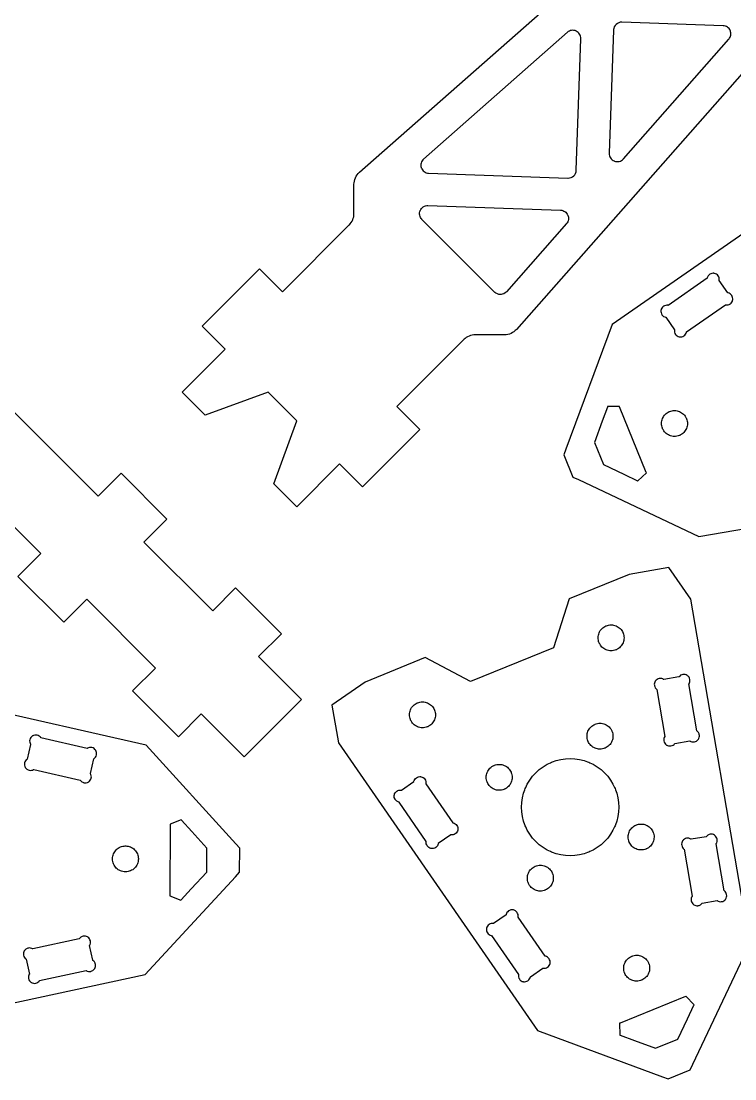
# Model space of a CAD drawing. Extents: x 0 to 997, y 0 to 569.
# Drawn here: x 701.8 to 789.9, y 3 to 133.5 of the extents above; entities that cross this region are included whole.
import ezdxf

# ---------------------------------------------------------------- set-up
doc = ezdxf.new("R2010")
doc.units = 0
doc.layers.get('0').update_dxf_attribs({"linetype": 'CONTINUOUS'})

msp = doc.modelspace()

# ---------------------------------------------------------------- linework, layer by layer
at = {"color": 0}
for points in [[(808.853, 147.597), (762.943, 95.4836), (762.907, 95.4435), (762.793, 95.3308), (762.629, 95.196), (762.453, 95.0797), (762.265, 94.9831), (762.069, 94.9065), (761.865, 94.8511), (761.656, 94.8172), (761.496, 94.8057), (761.442, 94.8057), (757.854, 94.8057), (757.854, 94.8057), (757.804, 94.8057), (757.657, 94.796), (757.463, 94.7669), (757.272, 94.7193), (757.089, 94.6535), (756.912, 94.5701), (756.744, 94.4697), (756.586, 94.3528), (756.475, 94.2549), (756.44, 94.2199), (748.186, 85.9668), (751.015, 83.1383), (743.944, 76.0674), (741.115, 78.8958), (735.813, 73.5925), (732.983, 76.4208), (735.814, 84.1972), (732.275, 87.7365), (724.499, 84.9063), (721.671, 87.7346), (726.974, 93.0379), (724.144, 95.8664), (731.217, 102.938), (734.044, 100.109), (742.297, 108.362), (742.332, 108.397), (742.431, 108.509), (742.547, 108.667), (742.647, 108.835), (742.731, 109.011), (742.797, 109.195), (742.844, 109.384), (742.874, 109.579), (742.883, 109.727), (742.883, 109.776), (742.883, 113.365), (742.883, 113.418), (742.894, 113.578), (742.929, 113.788), (742.985, 113.992), (743.061, 114.188), (743.157, 114.375), (743.274, 114.551), (743.408, 114.715), (743.521, 114.83), (743.561, 114.865), (795.675, 160.775)], [(700.932, 85.2721), (711.306, 74.8978), (714.135, 77.7263), (719.792, 72.0693), (716.963, 69.2408), (725.449, 60.7556), (728.276, 63.584), (733.933, 57.9272), (731.106, 55.0988), (736.408, 49.7954), (729.338, 42.7243), (724.035, 48.0276), (721.206, 45.1992), (715.549, 50.8561), (718.378, 53.6846), (709.892, 62.1699), (707.064, 59.3414), (701.407, 64.9983), (704.235, 67.8267), (693.861, 78.2011)]]:
    msp.add_lwpolyline(points, dxfattribs=at)
for points in [[(775.953, 133.387), (775.903, 133.389), (775.751, 133.374), (775.561, 133.322), (775.389, 133.236), (775.236, 133.119), (775.11, 132.975), (775.011, 132.809), (774.946, 132.623), (774.921, 132.473), (774.919, 132.422), (774.39, 117.211), (774.389, 117.172), (774.397, 117.055), (774.428, 116.905), (774.481, 116.762), (774.553, 116.63), (774.644, 116.51), (774.754, 116.405), (774.881, 116.317), (774.985, 116.262), (775.021, 116.248), (775.057, 116.233), (775.169, 116.201), (775.322, 116.179), (775.474, 116.18), (775.624, 116.204), (775.767, 116.25), (775.903, 116.318), (776.028, 116.407), (776.115, 116.487), (776.14, 116.516), (789.158, 131.293), (789.182, 131.32), (789.246, 131.407), (789.314, 131.53), (789.364, 131.661), (789.396, 131.797), (789.408, 131.936), (789.4, 132.075), (789.374, 132.214), (789.34, 132.317), (789.326, 132.35), (789.313, 132.383), (789.26, 132.477), (789.178, 132.592), (789.082, 132.693), (788.972, 132.78), (788.851, 132.85), (788.722, 132.903), (788.585, 132.938), (788.478, 132.952), (788.443, 132.953), (775.953, 133.387)], [(751.472, 116.504), (751.444, 116.479), (751.367, 116.395), (751.281, 116.274), (751.213, 116.143), (751.165, 116.003), (751.139, 115.859), (751.135, 115.711), (751.153, 115.563), (751.179, 115.452), (751.192, 115.417), (751.206, 115.381), (751.254, 115.278), (751.335, 115.153), (751.432, 115.041), (751.544, 114.946), (751.668, 114.868), (751.804, 114.81), (751.949, 114.771), (752.061, 114.756), (752.099, 114.754), (769.282, 114.157), (769.332, 114.156), (769.483, 114.171), (769.674, 114.222), (769.846, 114.309), (769.999, 114.426), (770.125, 114.569), (770.224, 114.736), (770.289, 114.921), (770.314, 115.072), (770.315, 115.122), (770.879, 131.352), (770.881, 131.389), (770.874, 131.501), (770.847, 131.644), (770.8, 131.78), (770.733, 131.907), (770.651, 132.025), (770.551, 132.129), (770.436, 132.218), (770.34, 132.276), (770.307, 132.291), (770.274, 132.307), (770.169, 132.345), (770.028, 132.376), (769.883, 132.387), (769.74, 132.377), (769.6, 132.347), (769.465, 132.297), (769.338, 132.227), (769.247, 132.162), (769.219, 132.138), (751.472, 116.504)], [(828.004, 92.2046), (821.988, 94.1367), (817.811, 104.371), (820.758, 109.961), (817.74, 117.357), (814.894, 121.468), (810.229, 120.67), (774.744, 96.1004), (769.043, 80.6904), (768.783, 79.9881), (769.897, 77.2575), (770.575, 76.9374), (785.429, 69.9151), (827.974, 77.186), (831.864, 79.88), (831.022, 84.8085), (828.004, 92.2046)], [(761.699, 100.122), (761.664, 100.084), (761.547, 99.9828), (761.374, 99.8782), (761.182, 99.8108), (761.031, 99.785), (760.979, 99.7835), (760.929, 99.7818), (760.775, 99.7979), (760.581, 99.8532), (760.4, 99.9465), (760.276, 100.04), (760.24, 100.076), (751.268, 109.048), (751.242, 109.075), (751.169, 109.164), (751.09, 109.291), (751.031, 109.427), (750.993, 109.569), (750.976, 109.715), (750.981, 109.863), (751.008, 110.011), (751.043, 110.119), (751.058, 110.154), (751.074, 110.189), (751.129, 110.289), (751.218, 110.409), (751.324, 110.514), (751.442, 110.601), (751.571, 110.671), (751.711, 110.72), (751.858, 110.749), (751.972, 110.756), (752.01, 110.755), (768.386, 110.186), (768.422, 110.185), (768.529, 110.171), (768.665, 110.136), (768.794, 110.083), (768.915, 110.012), (769.025, 109.926), (769.121, 109.825), (769.204, 109.71), (769.256, 109.615), (769.269, 109.583), (769.283, 109.55), (769.317, 109.447), (769.344, 109.308), (769.351, 109.169), (769.339, 109.03), (769.307, 108.894), (769.257, 108.763), (769.189, 108.64), (769.125, 108.552), (769.101, 108.526), (761.699, 100.122)], [(781.644, 98.4458), (781.608, 98.4524), (781.497, 98.4579), (781.353, 98.4411), (781.213, 98.3964), (781.114, 98.3456), (781.083, 98.3246), (781.053, 98.3038), (780.971, 98.229), (780.881, 98.1143), (780.814, 97.9842), (780.779, 97.8782), (780.772, 97.8421), (780.767, 97.806), (780.761, 97.6949), (780.778, 97.5496), (780.822, 97.4103), (780.874, 97.3113), (780.894, 97.281), (780.915, 97.2508), (780.99, 97.1685), (781.104, 97.0776), (781.235, 97.0107), (781.34, 96.9767), (781.376, 96.97), (782.446, 95.4254), (782.439, 95.3883), (782.433, 95.274), (782.451, 95.1278), (782.497, 94.99), (782.567, 94.8644), (782.66, 94.7544), (782.774, 94.6636), (782.904, 94.5956), (783.012, 94.5603), (783.05, 94.5535), (783.088, 94.5467), (783.201, 94.5414), (783.347, 94.5593), (783.485, 94.6044), (783.611, 94.6747), (783.721, 94.7676), (783.811, 94.8806), (783.879, 95.0113), (783.915, 95.12), (783.922, 95.1572), (788.756, 98.5038), (788.792, 98.4971), (788.903, 98.4917), (789.047, 98.5085), (789.188, 98.5533), (789.286, 98.604), (789.317, 98.625), (789.346, 98.6458), (789.429, 98.7206), (789.519, 98.8353), (789.586, 98.9654), (789.621, 99.0714), (789.626, 99.1075), (789.633, 99.1447), (789.639, 99.2589), (789.621, 99.4053), (789.576, 99.5429), (789.506, 99.6686), (789.412, 99.7785), (789.3, 99.8693), (789.169, 99.9375), (789.06, 99.9728), (789.024, 99.9794), (787.954, 101.524), (787.961, 101.561), (787.965, 101.676), (787.949, 101.822), (787.903, 101.96), (787.832, 102.085), (787.74, 102.195), (787.626, 102.286), (787.496, 102.354), (787.387, 102.389), (787.35, 102.396), (787.313, 102.403), (787.199, 102.408), (787.053, 102.39), (786.914, 102.345), (786.789, 102.275), (786.679, 102.182), (786.588, 102.069), (786.519, 101.938), (786.485, 101.83), (786.478, 101.792), (781.644, 98.4458)], [(778.981, 77.7763), (778.96, 77.8292), (775.658, 85.9196), (775.636, 85.9725), (774.188, 85.9485), (774.167, 85.8949), (773.522, 84.1504), (772.55, 81.5253), (773.665, 78.7949), (776.182, 77.6047), (777.876, 76.8036), (777.928, 76.7792), (778.981, 77.7763)], [(781.824, 85.3438), (781.863, 85.3594), (781.978, 85.3988), (782.135, 85.4371), (782.292, 85.4594), (782.447, 85.466), (782.603, 85.4572), (782.756, 85.4336), (782.904, 85.3957), (783.049, 85.3438), (783.188, 85.2783), (783.319, 85.1997), (783.444, 85.1086), (783.56, 85.0051), (783.667, 84.8899), (783.761, 84.7633), (783.844, 84.6258), (783.899, 84.5157), (783.915, 84.4779), (783.931, 84.4401), (783.969, 84.3236), (784.008, 84.1675), (784.031, 84.0108), (784.036, 83.8544), (784.028, 83.6994), (784.004, 83.5468), (783.967, 83.3978), (783.915, 83.2533), (783.849, 83.1144), (783.771, 82.9822), (783.679, 82.8576), (783.576, 82.7419), (783.461, 82.636), (783.335, 82.5408), (783.197, 82.4576), (783.086, 82.4031), (783.049, 82.3874), (783.011, 82.3718), (782.894, 82.3324), (782.739, 82.294), (782.582, 82.2718), (782.425, 82.2653), (782.271, 82.2739), (782.118, 82.2975), (781.968, 82.3354), (781.824, 82.3874), (781.685, 82.4529), (781.553, 82.5314), (781.429, 82.6225), (781.313, 82.726), (781.207, 82.8412), (781.111, 82.9678), (781.028, 83.1053), (780.974, 83.2156), (780.958, 83.2532), (780.943, 83.2911), (780.903, 83.4076), (780.865, 83.5636), (780.843, 83.7204), (780.836, 83.8768), (780.844, 84.0318), (780.868, 84.1843), (780.907, 84.3333), (780.958, 84.4779), (781.024, 84.6168), (781.103, 84.749), (781.193, 84.8735), (781.297, 84.9893), (781.412, 85.0953), (781.539, 85.1903), (781.676, 85.2736), (781.786, 85.3282), (781.824, 85.3438)], [(769.432, 62.2158), (767.5, 56.1989), (757.265, 52.0228), (751.676, 54.9703), (744.281, 51.9524), (740.169, 49.1061), (740.967, 44.4414), (765.536, 8.9556), (780.946, 3.2547), (781.649, 2.9948), (784.379, 4.109), (784.7, 4.7861), (791.722, 19.6406), (784.451, 62.1853), (781.757, 66.0761), (776.828, 65.2339), (769.432, 62.2158)], [(773.135, 56.8054), (773.119, 56.8432), (773.081, 56.9597), (773.042, 57.1158), (773.019, 57.2725), (773.012, 57.4289), (773.022, 57.5839), (773.046, 57.7364), (773.083, 57.8854), (773.135, 58.03), (773.2, 58.1689), (773.279, 58.3011), (773.371, 58.4256), (773.474, 58.5414), (773.589, 58.6474), (773.715, 58.7425), (773.853, 58.8257), (773.964, 58.8803), (774.001, 58.8958), (774.039, 58.9115), (774.156, 58.9508), (774.311, 58.9893), (774.468, 59.0115), (774.625, 59.0181), (774.779, 59.0093), (774.932, 58.9858), (775.081, 58.9478), (775.225, 58.8958), (775.364, 58.8304), (775.497, 58.7519), (775.621, 58.6607), (775.738, 58.5572), (775.843, 58.4419), (775.938, 58.3154), (776.021, 58.1779), (776.076, 58.0678), (776.092, 58.03), (776.107, 57.9922), (776.146, 57.8757), (776.185, 57.7196), (776.207, 57.5629), (776.214, 57.4065), (776.206, 57.2515), (776.182, 57.099), (776.143, 56.9499), (776.092, 56.8054), (776.026, 56.6665), (775.947, 56.5343), (775.857, 56.4097), (775.753, 56.294), (775.637, 56.1881), (775.511, 56.0929), (775.374, 56.0097), (775.264, 55.9551), (775.225, 55.9394), (775.188, 55.9239), (775.071, 55.8844), (774.915, 55.8461), (774.758, 55.8239), (774.603, 55.8174), (774.447, 55.8261), (774.294, 55.8496), (774.146, 55.8876), (774.001, 55.9394), (773.863, 56.005), (773.731, 56.0835), (773.606, 56.1747), (773.49, 56.2782), (773.383, 56.3933), (773.289, 56.52), (773.206, 56.6575), (773.151, 56.7676), (773.135, 56.8054)], [(669.383, 39.8676), (674.203, 35.7801), (674.146, 24.7267), (669.283, 20.6903), (669.24, 12.7027), (670.297, 7.8155), (674.912, 6.7669), (717.099, 15.8867), (728.262, 27.9419), (728.772, 28.4915), (728.787, 31.4406), (728.285, 31.9954), (717.249, 44.1676), (675.16, 53.7314), (670.533, 52.7315), (669.426, 47.8558), (669.383, 39.8676)], [(781.257, 45.2526), (781.236, 45.2218), (781.182, 45.1206), (781.137, 44.9804), (781.119, 44.8364), (781.131, 44.6929), (781.168, 44.554), (781.232, 44.424), (781.322, 44.3071), (781.406, 44.229), (781.436, 44.2072), (781.467, 44.1854), (781.568, 44.1324), (781.708, 44.0865), (781.853, 44.0694), (781.996, 44.08), (782.135, 44.1176), (782.265, 44.1817), (782.382, 44.2714), (782.46, 44.355), (782.482, 44.3858), (784.333, 44.7024), (784.364, 44.6811), (784.463, 44.6293), (784.601, 44.5831), (784.746, 44.5647), (784.857, 44.5689), (784.893, 44.5751), (784.929, 44.5814), (785.036, 44.6143), (785.167, 44.6797), (785.282, 44.7694), (785.358, 44.8511), (785.379, 44.881), (785.4, 44.911), (785.453, 45.0094), (785.499, 45.1483), (785.517, 45.2935), (785.512, 45.4046), (785.507, 45.4407), (785.5, 45.4769), (785.467, 45.5832), (785.401, 45.714), (785.313, 45.8297), (785.231, 45.9053), (785.2, 45.9265), (784.21, 51.7212), (784.232, 51.7521), (784.285, 51.8535), (784.331, 51.9936), (784.347, 52.1375), (784.338, 52.281), (784.3, 52.4199), (784.236, 52.5499), (784.146, 52.6669), (784.063, 52.7449), (784.032, 52.7667), (784, 52.7886), (783.899, 52.8417), (783.76, 52.8874), (783.615, 52.9046), (783.472, 52.8939), (783.333, 52.8562), (783.203, 52.7922), (783.086, 52.7026), (783.008, 52.6189), (782.986, 52.5881), (781.135, 52.2715), (781.104, 52.2928), (781.006, 52.3447), (780.867, 52.3908), (780.722, 52.4092), (780.611, 52.4049), (780.575, 52.3987), (780.537, 52.3925), (780.432, 52.3596), (780.301, 52.2942), (780.185, 52.2044), (780.11, 52.1229), (780.089, 52.0929), (780.067, 52.0629), (780.015, 51.9646), (779.969, 51.8257), (779.951, 51.6804), (779.956, 51.5693), (779.961, 51.5331), (779.968, 51.4969), (780, 51.3907), (780.067, 51.2599), (780.156, 51.1442), (780.238, 51.0686), (780.267, 51.0474), (781.257, 45.2526)], [(749.853, 47.3042), (749.838, 47.3421), (749.799, 47.4586), (749.76, 47.6146), (749.738, 47.7714), (749.732, 47.9278), (749.74, 48.0828), (749.764, 48.2353), (749.801, 48.3843), (749.853, 48.5288), (749.919, 48.6676), (749.997, 48.7999), (750.089, 48.9244), (750.192, 49.0401), (750.307, 49.1463), (750.433, 49.2413), (750.571, 49.3244), (750.682, 49.379), (750.719, 49.3947), (750.757, 49.4104), (750.874, 49.4497), (751.029, 49.4881), (751.186, 49.5104), (751.343, 49.5168), (751.497, 49.5082), (751.65, 49.4846), (751.8, 49.4467), (751.944, 49.3947), (752.083, 49.3293), (752.215, 49.2507), (752.339, 49.1596), (752.456, 49.0561), (752.561, 48.9408), (752.657, 48.8143), (752.74, 48.6768), (752.794, 48.5667), (752.81, 48.5288), (752.825, 48.4911), (752.865, 48.3744), (752.903, 48.2185), (752.925, 48.0618), (752.932, 47.9053), (752.924, 47.7503), (752.9, 47.5978), (752.861, 47.4488), (752.81, 47.3043), (752.744, 47.1654), (752.665, 47.0332), (752.575, 46.9086), (752.471, 46.7929), (752.356, 46.6868), (752.229, 46.5918), (752.092, 46.5086), (751.982, 46.454), (751.944, 46.4383), (751.906, 46.4226), (751.79, 46.3833), (751.633, 46.345), (751.476, 46.3226), (751.321, 46.3163), (751.165, 46.3249), (751.012, 46.3485), (750.864, 46.3864), (750.719, 46.4383), (750.581, 46.5038), (750.449, 46.5824), (750.324, 46.6736), (750.208, 46.7769), (750.101, 46.8922), (750.007, 47.0188), (749.924, 47.1563), (749.869, 47.2664), (749.853, 47.3042)], [(771.765, 44.6647), (771.75, 44.7025), (771.711, 44.819), (771.672, 44.975), (771.65, 45.1318), (771.643, 45.2882), (771.653, 45.4432), (771.676, 45.5957), (771.714, 45.7449), (771.765, 45.8893), (771.831, 46.0282), (771.91, 46.1604), (772.001, 46.285), (772.104, 46.4007), (772.219, 46.5067), (772.346, 46.6017), (772.483, 46.685), (772.594, 46.7396), (772.632, 46.7551), (772.669, 46.7708), (772.786, 46.8101), (772.942, 46.8485), (773.099, 46.8708), (773.256, 46.8774), (773.41, 46.8686), (773.563, 46.8451), (773.711, 46.8071), (773.857, 46.7553), (773.996, 46.6897), (774.128, 46.6113), (774.251, 46.52), (774.368, 46.4165), (774.474, 46.3014), (774.568, 46.1747), (774.651, 46.0372), (774.707, 45.9271), (774.722, 45.8893), (774.738, 45.8515), (774.778, 45.735), (774.815, 45.5789), (774.838, 45.4222), (774.844, 45.2658), (774.836, 45.1108), (774.813, 44.9582), (774.774, 44.8092), (774.722, 44.6647), (774.657, 44.5258), (774.578, 44.3936), (774.488, 44.269), (774.383, 44.1533), (774.268, 44.0474), (774.142, 43.9522), (774.004, 43.869), (773.894, 43.8144), (773.857, 43.7988), (773.818, 43.7832), (773.701, 43.7438), (773.546, 43.7054), (773.389, 43.6832), (773.233, 43.6767), (773.078, 43.6854), (772.925, 43.7089), (772.776, 43.7468), (772.632, 43.7988), (772.493, 43.8643), (772.361, 43.9428), (772.236, 44.034), (772.121, 44.1374), (772.014, 44.2526), (771.919, 44.3792), (771.836, 44.5167), (771.782, 44.6269), (771.765, 44.6647)], [(704.238, 45.0729), (704.218, 45.105), (704.144, 45.1928), (704.032, 45.2886), (703.906, 45.3596), (703.769, 45.4047), (703.626, 45.4231), (703.482, 45.4138), (703.339, 45.3757), (703.236, 45.3282), (703.204, 45.3081), (703.171, 45.2879), (703.083, 45.2146), (702.988, 45.1026), (702.917, 44.9763), (702.872, 44.8396), (702.853, 44.6968), (702.863, 44.5522), (702.901, 44.4097), (702.949, 44.3057), (702.968, 44.2737), (702.553, 42.4417), (702.521, 42.4217), (702.432, 42.3483), (702.336, 42.2364), (702.265, 42.1099), (702.221, 41.9733), (702.203, 41.8306), (702.211, 41.686), (702.25, 41.5435), (702.297, 41.4394), (702.317, 41.4075), (702.338, 41.3756), (702.411, 41.2876), (702.522, 41.1918), (702.649, 41.1208), (702.786, 41.0757), (702.928, 41.0574), (703.074, 41.0668), (703.215, 41.1049), (703.319, 41.1522), (703.351, 41.1724), (709.085, 39.8699), (709.104, 39.8387), (709.175, 39.7532), (709.285, 39.6574), (709.412, 39.5849), (709.517, 39.5463), (709.553, 39.5381), (709.589, 39.53), (709.699, 39.5197), (709.844, 39.5303), (709.986, 39.5687), (710.088, 39.6153), (710.118, 39.6349), (710.15, 39.6544), (710.235, 39.7254), (710.331, 39.8361), (710.403, 39.9632), (710.442, 40.0675), (710.45, 40.1032), (710.458, 40.1392), (710.468, 40.2499), (710.458, 40.3958), (710.419, 40.5369), (710.372, 40.6381), (710.353, 40.6692), (710.769, 42.5011), (710.801, 42.5213), (710.889, 42.5946), (710.985, 42.7065), (711.056, 42.8329), (711.101, 42.9696), (711.119, 43.1124), (711.11, 43.2569), (711.072, 43.3993), (711.025, 43.5035), (711.004, 43.5354), (710.985, 43.5674), (710.911, 43.6553), (710.799, 43.751), (710.672, 43.8219), (710.536, 43.8671), (710.393, 43.8854), (710.249, 43.8761), (710.107, 43.8381), (710.003, 43.7906), (709.971, 43.7704), (704.238, 45.0729)], [(759.326, 39.5887), (759.311, 39.6265), (759.271, 39.7431), (759.233, 39.8992), (759.211, 40.0558), (759.204, 40.2124), (759.213, 40.3674), (759.236, 40.5199), (759.275, 40.6689), (759.326, 40.8135), (759.392, 40.9524), (759.471, 41.0846), (759.561, 41.209), (759.665, 41.3249), (759.781, 41.4308), (759.907, 41.5258), (760.044, 41.6092), (760.154, 41.6638), (760.193, 41.6793), (760.231, 41.695), (760.347, 41.7343), (760.503, 41.7726), (760.66, 41.7949), (760.815, 41.8015), (760.971, 41.7928), (761.124, 41.7692), (761.272, 41.7312), (761.417, 41.6793), (761.556, 41.6139), (761.688, 41.5353), (761.813, 41.4442), (761.928, 41.3407), (762.035, 41.2254), (762.129, 41.0989), (762.213, 40.9614), (762.267, 40.8513), (762.283, 40.8133), (762.299, 40.7756), (762.338, 40.659), (762.376, 40.5031), (762.399, 40.3462), (762.406, 40.1899), (762.396, 40.0349), (762.372, 39.8824), (762.335, 39.7333), (762.283, 39.5887), (762.218, 39.4499), (762.139, 39.3178), (762.047, 39.1932), (761.944, 39.0774), (761.829, 38.9714), (761.703, 38.8764), (761.565, 38.7932), (761.454, 38.7386), (761.417, 38.7229), (761.379, 38.7072), (761.262, 38.6679), (761.107, 38.6296), (760.95, 38.6072), (760.793, 38.6007), (760.639, 38.6094), (760.486, 38.6331), (760.338, 38.671), (760.193, 38.7229), (760.054, 38.7883), (759.921, 38.8669), (759.797, 38.9581), (759.681, 39.0615), (759.575, 39.1768), (759.481, 39.3033), (759.397, 39.4408), (759.342, 39.551), (759.326, 39.5887)], [(764.019, 34.2232), (763.963, 34.3603), (763.819, 34.7824), (763.676, 35.3543), (763.59, 35.9347), (763.563, 36.5194), (763.59, 37.1042), (763.676, 37.6846), (763.819, 38.2564), (763.963, 38.6786), (764.019, 38.8154), (764.076, 38.9525), (764.274, 39.3522), (764.576, 39.8575), (764.926, 40.3285), (765.319, 40.7621), (765.753, 41.1553), (766.224, 41.5051), (766.729, 41.8086), (767.129, 42.006), (767.267, 42.0626), (767.403, 42.1194), (767.825, 42.2625), (768.397, 42.4053), (768.978, 42.4908), (769.563, 42.5193), (770.147, 42.4908), (770.728, 42.4053), (771.299, 42.2625), (771.721, 42.1194), (771.858, 42.0626), (771.996, 42.006), (772.394, 41.8086), (772.9, 41.5051), (773.371, 41.1553), (773.806, 40.7621), (774.199, 40.3285), (774.549, 39.8575), (774.851, 39.3522), (775.049, 38.9525), (775.106, 38.8154), (775.162, 38.6786), (775.306, 38.2564), (775.449, 37.6846), (775.533, 37.1042), (775.563, 36.5194), (775.533, 35.9347), (775.449, 35.3543), (775.306, 34.7824), (775.162, 34.3603), (775.106, 34.2232), (775.049, 34.0862), (774.851, 33.6867), (774.549, 33.1813), (774.199, 32.7103), (773.806, 32.2768), (773.371, 31.8835), (772.9, 31.5336), (772.394, 31.2301), (771.996, 31.0328), (771.858, 30.9761), (771.721, 30.9194), (771.299, 30.7762), (770.728, 30.6336), (770.147, 30.5479), (769.563, 30.5193), (768.978, 30.5479), (768.397, 30.6336), (767.825, 30.7762), (767.403, 30.9194), (767.267, 30.9761), (767.129, 31.0328), (766.729, 31.2301), (766.224, 31.5336), (765.753, 31.8835), (765.319, 32.2768), (764.926, 32.7103), (764.576, 33.1813), (764.274, 33.6867), (764.076, 34.0862), (764.019, 34.2232)], [(755.094, 34.5768), (755.132, 34.57), (755.24, 34.5347), (755.371, 34.4665), (755.485, 34.3757), (755.576, 34.2658), (755.647, 34.1401), (755.693, 34.0025), (755.71, 33.8561), (755.706, 33.7419), (755.699, 33.7047), (755.692, 33.6675), (755.657, 33.5587), (755.588, 33.4281), (755.497, 33.315), (755.387, 33.2222), (755.261, 33.1519), (755.124, 33.1067), (754.978, 33.0889), (754.864, 33.0942), (754.826, 33.101), (753.282, 32.0315), (753.275, 31.9943), (753.24, 31.8856), (753.171, 31.7549), (753.081, 31.6418), (752.971, 31.549), (752.844, 31.4787), (752.707, 31.4335), (752.561, 31.4157), (752.447, 31.421), (752.41, 31.4276), (752.372, 31.4344), (752.264, 31.4697), (752.133, 31.5379), (752.019, 31.6288), (751.928, 31.7387), (751.857, 31.8643), (751.811, 32.0019), (751.794, 32.1483), (751.799, 32.2626), (751.806, 32.2997), (748.46, 37.1329), (748.424, 37.1396), (748.317, 37.1736), (748.188, 37.2406), (748.072, 37.3314), (747.997, 37.4138), (747.976, 37.4439), (747.956, 37.4742), (747.906, 37.5732), (747.86, 37.7125), (747.843, 37.8578), (747.849, 37.9689), (747.856, 38.005), (747.863, 38.0411), (747.896, 38.1471), (747.963, 38.2772), (748.054, 38.3919), (748.136, 38.4667), (748.167, 38.4875), (748.197, 38.5085), (748.296, 38.5593), (748.435, 38.604), (748.581, 38.6208), (748.692, 38.6153), (748.728, 38.6088), (750.272, 39.6782), (750.279, 39.7154), (750.314, 39.8242), (750.382, 39.955), (750.474, 40.0679), (750.583, 40.1607), (750.708, 40.231), (750.846, 40.2762), (750.993, 40.2942), (751.107, 40.2888), (751.144, 40.2819), (751.182, 40.2753), (751.29, 40.24), (751.421, 40.1718), (751.533, 40.081), (751.626, 39.9711), (751.697, 39.8456), (751.742, 39.7078), (751.76, 39.5615), (751.754, 39.4472), (751.749, 39.41), (755.094, 34.5768)], [(720.197, 34.4375), (720.197, 34.3803), (720.15, 25.6424), (720.15, 25.5851), (721.499, 25.0526), (721.537, 25.0946), (722.801, 26.4593), (724.703, 28.5129), (724.718, 31.4619), (722.849, 33.5249), (721.589, 34.9135), (721.551, 34.9558), (720.197, 34.4375)], [(776.842, 32.2254), (776.826, 32.2632), (776.786, 32.3797), (776.749, 32.5357), (776.726, 32.6925), (776.719, 32.8489), (776.728, 33.0039), (776.751, 33.1565), (776.79, 33.3056), (776.842, 33.45), (776.907, 33.5889), (776.986, 33.7211), (777.076, 33.8457), (777.181, 33.9614), (777.296, 34.0674), (777.422, 34.1625), (777.56, 34.2457), (777.669, 34.3003), (777.707, 34.316), (777.746, 34.3317), (777.863, 34.371), (778.018, 34.4093), (778.175, 34.4315), (778.331, 34.4381), (778.486, 34.4293), (778.639, 34.4058), (778.787, 34.3678), (778.932, 34.316), (779.071, 34.2506), (779.203, 34.1719), (779.328, 34.0807), (779.443, 33.9772), (779.55, 33.8621), (779.644, 33.7354), (779.728, 33.5979), (779.782, 33.4878), (779.799, 33.45), (779.814, 33.4122), (779.853, 33.2957), (779.892, 33.1396), (779.914, 32.9829), (779.921, 32.8265), (779.911, 32.6715), (779.887, 32.5189), (779.85, 32.3699), (779.799, 32.2254), (779.733, 32.0865), (779.654, 31.9543), (779.563, 31.8297), (779.46, 31.714), (779.344, 31.6081), (779.218, 31.5129), (779.081, 31.4297), (778.969, 31.3751), (778.932, 31.3594), (778.894, 31.3439), (778.778, 31.3046), (778.622, 31.2661), (778.465, 31.2439), (778.308, 31.2374), (778.154, 31.2461), (778.001, 31.2696), (777.851, 31.3075), (777.707, 31.3594), (777.568, 31.425), (777.436, 31.5035), (777.313, 31.5947), (777.196, 31.6982), (777.09, 31.8133), (776.994, 31.94), (776.912, 32.0774), (776.857, 32.1876), (776.842, 32.2254)], [(787.579, 32.0069), (787.601, 32.0378), (787.654, 32.1392), (787.7, 32.2793), (787.717, 32.4232), (787.707, 32.5667), (787.668, 32.7056), (787.604, 32.8357), (787.515, 32.9526), (787.432, 33.0307), (787.4, 33.0525), (787.369, 33.0743), (787.268, 33.1274), (787.128, 33.1731), (786.985, 33.1903), (786.84, 33.1797), (786.701, 33.1421), (786.572, 33.0781), (786.456, 32.9883), (786.376, 32.9047), (786.356, 32.8737), (784.503, 32.5574), (784.472, 32.5792), (784.371, 32.6322), (784.231, 32.6779), (784.088, 32.6951), (783.943, 32.6846), (783.804, 32.6468), (783.675, 32.5828), (783.557, 32.4932), (783.479, 32.4094), (783.458, 32.3786), (783.436, 32.3478), (783.383, 32.2465), (783.338, 32.1064), (783.319, 31.9624), (783.331, 31.8189), (783.368, 31.68), (783.432, 31.55), (783.522, 31.4329), (783.606, 31.355), (783.636, 31.3331), (784.626, 25.5385), (784.606, 25.5085), (784.554, 25.4101), (784.507, 25.2713), (784.489, 25.1261), (784.493, 25.015), (784.5, 24.9787), (784.506, 24.9425), (784.539, 24.8362), (784.604, 24.7054), (784.694, 24.5897), (784.775, 24.5142), (784.806, 24.4929), (784.835, 24.4717), (784.933, 24.4199), (785.072, 24.3738), (785.218, 24.3554), (785.329, 24.3596), (785.365, 24.3658), (785.401, 24.3719), (785.507, 24.4049), (785.639, 24.4704), (785.754, 24.5601), (785.829, 24.6417), (785.851, 24.6717), (787.703, 24.9881), (787.733, 24.9662), (787.835, 24.9132), (787.975, 24.8675), (788.119, 24.8504), (788.262, 24.861), (788.401, 24.8986), (788.532, 24.9626), (788.649, 25.0522), (788.726, 25.136), (788.749, 25.1668), (788.769, 25.1976), (788.824, 25.299), (788.869, 25.4392), (788.886, 25.5831), (788.875, 25.7265), (788.838, 25.8654), (788.774, 25.9956), (788.685, 26.1125), (788.6, 26.1904), (788.569, 26.2124), (787.579, 32.0069)], [(714.674, 28.534), (714.633, 28.534), (714.511, 28.5424), (714.351, 28.5665), (714.199, 28.606), (714.051, 28.6597), (713.911, 28.7272), (713.779, 28.8074), (713.657, 28.8994), (713.543, 29.0026), (713.439, 29.1164), (713.347, 29.2394), (713.267, 29.3714), (713.2, 29.5113), (713.146, 29.6582), (713.107, 29.8115), (713.082, 29.9704), (713.074, 30.0932), (713.074, 30.134), (713.074, 30.1749), (713.082, 30.2976), (713.107, 30.4565), (713.146, 30.6099), (713.2, 30.7568), (713.267, 30.8967), (713.347, 31.0286), (713.439, 31.1518), (713.543, 31.2654), (713.657, 31.3686), (713.779, 31.4608), (713.911, 31.541), (714.051, 31.6083), (714.199, 31.6621), (714.351, 31.7015), (714.511, 31.7257), (714.633, 31.734), (714.674, 31.734), (714.715, 31.734), (714.838, 31.7257), (714.997, 31.7015), (715.15, 31.6621), (715.297, 31.6083), (715.436, 31.541), (715.568, 31.4608), (715.692, 31.3686), (715.806, 31.2654), (715.908, 31.1518), (716.001, 31.0286), (716.081, 30.8967), (716.149, 30.7568), (716.203, 30.6099), (716.242, 30.4565), (716.265, 30.2976), (716.274, 30.1749), (716.274, 30.134), (716.274, 30.0932), (716.265, 29.9704), (716.242, 29.8115), (716.203, 29.6582), (716.149, 29.5113), (716.081, 29.3714), (716.001, 29.2394), (715.908, 29.1164), (715.806, 29.0026), (715.692, 28.8994), (715.568, 28.8074), (715.436, 28.7272), (715.297, 28.6597), (715.15, 28.606), (714.997, 28.5665), (714.838, 28.5424), (714.715, 28.534), (714.674, 28.534)], [(764.403, 27.1494), (764.386, 27.1872), (764.347, 27.3039), (764.31, 27.4599), (764.286, 27.6165), (764.281, 27.7731), (764.289, 27.9281), (764.313, 28.0806), (764.35, 28.2296), (764.403, 28.3742), (764.468, 28.5131), (764.546, 28.6453), (764.637, 28.7697), (764.742, 28.8856), (764.857, 28.9915), (764.983, 29.0865), (765.121, 29.1699), (765.231, 29.2244), (765.268, 29.24), (765.306, 29.2557), (765.422, 29.295), (765.579, 29.3333), (765.735, 29.3557), (765.892, 29.3622), (766.047, 29.3535), (766.2, 29.3299), (766.349, 29.2919), (766.493, 29.24), (766.632, 29.1746), (766.764, 29.096), (766.889, 29.0049), (767.004, 28.9014), (767.11, 28.7861), (767.206, 28.6596), (767.289, 28.5221), (767.343, 28.4119), (767.358, 28.374), (767.375, 28.3362), (767.414, 28.2197), (767.453, 28.0637), (767.475, 27.9069), (767.481, 27.7506), (767.472, 27.5956), (767.449, 27.4431), (767.411, 27.294), (767.358, 27.1496), (767.293, 27.0107), (767.215, 26.8785), (767.124, 26.7539), (767.019, 26.6382), (766.906, 26.5321), (766.778, 26.4371), (766.64, 26.3539), (766.531, 26.2993), (766.493, 26.2836), (766.456, 26.2679), (766.339, 26.2286), (766.182, 26.1903), (766.026, 26.1679), (765.869, 26.1615), (765.714, 26.1701), (765.563, 26.1937), (765.412, 26.2317), (765.268, 26.2836), (765.129, 26.349), (764.997, 26.4276), (764.872, 26.5189), (764.757, 26.6222), (764.651, 26.7375), (764.556, 26.864), (764.472, 27.0015), (764.418, 27.1117), (764.403, 27.1494)], [(763.19, 15.8564), (763.185, 15.8203), (763.179, 15.7093), (763.196, 15.5639), (763.24, 15.4246), (763.292, 15.3256), (763.313, 15.2954), (763.333, 15.2651), (763.408, 15.1828), (763.522, 15.0919), (763.653, 15.025), (763.758, 14.991), (763.794, 14.9844), (763.831, 14.9779), (763.942, 14.9725), (764.088, 14.9893), (764.226, 15.034), (764.325, 15.0849), (764.356, 15.1057), (764.386, 15.1267), (764.468, 15.2014), (764.56, 15.316), (764.626, 15.4463), (764.66, 15.5521), (764.667, 15.5882), (766.211, 16.6576), (766.249, 16.651), (766.363, 16.6456), (766.51, 16.6635), (766.647, 16.7088), (766.772, 16.779), (766.882, 16.8718), (766.974, 16.9847), (767.042, 17.1156), (767.076, 17.2243), (767.083, 17.2614), (767.09, 17.2986), (767.096, 17.4129), (767.078, 17.5593), (767.032, 17.6969), (766.963, 17.8225), (766.869, 17.9325), (766.756, 18.0233), (766.625, 18.0915), (766.517, 18.1268), (766.479, 18.1335), (763.133, 22.9667), (763.14, 23.0029), (763.144, 23.1139), (763.128, 23.2593), (763.083, 23.3986), (763.033, 23.4976), (763.012, 23.5278), (762.99, 23.5581), (762.917, 23.6404), (762.801, 23.7313), (762.671, 23.7982), (762.565, 23.8322), (762.529, 23.8388), (762.492, 23.8456), (762.378, 23.8508), (762.232, 23.8331), (762.094, 23.7878), (761.968, 23.7175), (761.858, 23.6246), (761.768, 23.5117), (761.699, 23.381), (761.664, 23.2722), (761.657, 23.235), (760.113, 22.1656), (760.075, 22.1724), (759.961, 22.1776), (759.815, 22.1597), (759.678, 22.1146), (759.551, 22.0442), (759.442, 21.9514), (759.351, 21.8385), (759.283, 21.7078), (759.247, 21.599), (759.24, 21.5618), (759.233, 21.5246), (759.229, 21.4103), (759.246, 21.264), (759.292, 21.1262), (759.363, 21.0007), (759.454, 20.8907), (759.568, 20.7999), (759.699, 20.7317), (759.807, 20.6964), (759.844, 20.6897), (763.19, 15.8564)], [(709.826, 16.3606), (709.857, 16.3407), (709.957, 16.2932), (710.099, 16.2531), (710.244, 16.2411), (710.354, 16.2501), (710.39, 16.2579), (710.426, 16.2657), (710.532, 16.3032), (710.66, 16.3744), (710.771, 16.469), (710.843, 16.5539), (710.863, 16.5847), (710.882, 16.6156), (710.931, 16.7161), (710.971, 16.8569), (710.982, 17.0028), (710.974, 17.1136), (710.965, 17.1494), (710.957, 17.1854), (710.919, 17.2901), (710.849, 17.4179), (710.754, 17.5296), (710.669, 17.6015), (710.639, 17.6214), (710.242, 19.4576), (710.262, 19.4894), (710.311, 19.5931), (710.35, 19.735), (710.361, 19.8796), (710.344, 20.0225), (710.3, 20.1596), (710.231, 20.2867), (710.136, 20.3997), (710.049, 20.474), (710.018, 20.4944), (709.986, 20.5149), (709.882, 20.5635), (709.74, 20.6031), (709.596, 20.6139), (709.453, 20.5971), (709.315, 20.5533), (709.189, 20.4837), (709.075, 20.3892), (709.001, 20.3021), (708.981, 20.2703), (703.235, 19.0282), (703.204, 19.0481), (703.103, 19.0956), (702.963, 19.1357), (702.817, 19.1476), (702.706, 19.1386), (702.669, 19.1308), (702.635, 19.1231), (702.529, 19.0856), (702.401, 19.0144), (702.29, 18.9197), (702.218, 18.835), (702.199, 18.804), (702.178, 18.7724), (702.129, 18.6688), (702.089, 18.5268), (702.079, 18.3822), (702.096, 18.2393), (702.139, 18.1022), (702.208, 17.975), (702.303, 17.8621), (702.39, 17.7878), (702.422, 17.7674), (702.819, 15.9311), (702.799, 15.8993), (702.75, 15.7958), (702.711, 15.6537), (702.7, 15.5092), (702.717, 15.3664), (702.76, 15.2292), (702.829, 15.1021), (702.925, 14.989), (703.011, 14.9149), (703.043, 14.8943), (703.075, 14.8739), (703.179, 14.8253), (703.321, 14.7858), (703.465, 14.7749), (703.608, 14.7917), (703.744, 14.8354), (703.872, 14.905), (703.985, 14.9997), (704.06, 15.0867), (704.081, 15.1185), (709.826, 16.3606)], [(776.293, 16.0358), (776.278, 16.0736), (776.238, 16.1903), (776.2, 16.3463), (776.178, 16.5029), (776.171, 16.6594), (776.179, 16.8144), (776.203, 16.9669), (776.242, 17.116), (776.293, 17.2604), (776.358, 17.3993), (776.438, 17.5315), (776.528, 17.6561), (776.632, 17.7718), (776.747, 17.8779), (776.874, 17.9729), (777.011, 18.0561), (777.121, 18.1107), (777.158, 18.1264), (777.197, 18.1421), (777.314, 18.1814), (777.469, 18.2197), (777.626, 18.2421), (777.782, 18.2485), (777.938, 18.2399), (778.09, 18.2162), (778.239, 18.1783), (778.383, 18.1264), (778.522, 18.061), (778.654, 17.9824), (778.779, 17.8913), (778.894, 17.7878), (779.001, 17.6725), (779.096, 17.546), (779.179, 17.4085), (779.233, 17.2983), (779.25, 17.2604), (779.265, 17.2228), (779.304, 17.1061), (779.343, 16.9501), (779.365, 16.7935), (779.372, 16.6369), (779.363, 16.4819), (779.339, 16.3294), (779.301, 16.1804), (779.25, 16.036), (779.183, 15.8971), (779.106, 15.7649), (779.014, 15.6403), (778.911, 15.5246), (778.796, 15.4185), (778.669, 15.3235), (778.532, 15.2403), (778.421, 15.1857), (778.383, 15.17), (778.346, 15.1543), (778.229, 15.115), (778.074, 15.0767), (777.917, 15.0543), (777.76, 15.0479), (777.606, 15.0565), (777.453, 15.0801), (777.303, 15.1181), (777.158, 15.17), (777.019, 15.2354), (776.887, 15.314), (776.764, 15.4051), (776.647, 15.5086), (776.542, 15.6239), (776.446, 15.7504), (776.364, 15.8879), (776.308, 15.9981), (776.293, 16.0358)], [(783.861, 13.1927), (783.807, 13.1711), (775.717, 9.8697), (775.664, 9.8481), (775.689, 8.3986), (775.742, 8.3788), (777.486, 7.7334), (780.111, 6.7623), (782.842, 7.8765), (784.032, 10.3939), (784.833, 12.0884), (784.857, 12.1401), (783.861, 13.1927)]]:
    msp.add_lwpolyline(points, close=True, dxfattribs=at)

doc.saveas('drawing.dxf')
